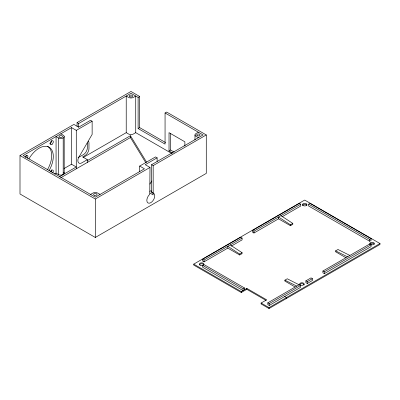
<?xml version="1.0" encoding="UTF-8"?>
<svg xmlns="http://www.w3.org/2000/svg" width="400" height="400" viewBox="0 0 400 400"><rect width="100%" height="100%" fill="white"/><g stroke="black" fill="none" stroke-linecap="round" stroke-linejoin="round"><path stroke-width="0.6" d="M139.695 171.65L139.695 166.065L155.535 156.91L157.12 157.825L145.24 164.695L150 167.44L149.765 194.275A5.605 3.235 -60 0 0 147.2 202.11A5.605 3.235 -60 0 0 153.065 200.54A5.605 3.235 -60 0 0 153.595 193.245L151.585 192.2L151.585 164.695L203.11 134.945L165.06 112.98L165.06 144.1L138.11 128.54L138.11 97.42L130.975 93.3L78.66 123.505L77.075 122.59L77.075 126.335M157.12 161.525L157.12 157.825M149.855 184.08L151.835 180.96M165.06 112.98L166.645 112.065L206.28 134.945L206.28 173.39L95.305 237.46L20 193.985L20 155.54L73.9 124.42L78.66 127.165L90.55 120.3L92.135 121.215L92.135 134.415L79.96 155.33A5.605 3.235 -60 0 0 78.035 161.805A5.605 3.235 -60 0 0 82.215 162.615L87.375 159.66L87.375 162.405M77.075 122.59L130.975 91.47L139.695 96.505L139.695 127.625L165.565 142.56M92.135 121.215L76.28 130.37L71.525 127.625L23.17 155.54L95.305 197.185L144.45 168.81L139.695 166.065M138.11 97.42L139.695 96.505M54.48 174.075L56.065 173.16L58.445 174.535A3.365 1.94 0 0 0 62.87 174.7A3.365 1.94 0 0 0 63.735 172.19M64.035 168.56L71.525 164.235L76.28 166.98L59.235 176.82M83.16 157.52L126.22 132.66L128.595 134.03A3.365 1.94 0 0 0 133.355 134.03L135.73 132.66L171.9 153.54M138.11 128.54L139.695 127.625M87.375 160.575L130.43 135.72L146.63 162.235M60.835 177.73L130.43 137.55L130.43 135.72M90.55 194.44L92.925 193.065A3.365 1.94 0 0 1 97.68 193.065L100.06 194.44M198.35 132.2L195.975 133.575A3.365 1.94 0 0 0 195.975 136.32L198.35 137.69M184.875 146.08L184.875 141.81L169.025 132.66L169.025 150.965L170.61 150.05L174.31 152.185M20 155.54L95.305 199.015L150 167.44M151.585 164.695L153.17 165.61L206.28 134.945M149.84 191.33L150.79 190.78L151.85 191.39M193.72 264.14L304.695 200.07L380 243.545L380 244.46L269.025 308.53L261.1 303.955L261.1 303.04L266.645 299.835L246.83 288.395L241.28 291.6L193.72 264.14L193.72 265.055L241.28 292.515L246.83 289.31L266.11 300.44M230.185 244.92L242.075 252.7L242.075 253.615L239.695 254.985L227.805 248.12L204.025 261.85L202.64 261.05L202.64 259.22L240.685 237.25L242.075 238.055L242.075 239.885L231.265 246.125M280.915 215.63L292.805 223.41L292.805 224.325L290.43 225.695L278.535 218.83L253.965 233.02L252.575 232.22L252.575 230.385L299.345 203.385L300.73 204.185L300.73 206.02L281.985 216.84M202.64 259.22L204.025 260.02L242.075 238.055M252.575 230.385L253.965 231.19L300.73 204.185M202.64 265.395L243.065 288.735L243.065 290.57L202.64 267.23L202.64 265.395L204.025 264.595L244.45 287.935L244.45 289.765M308.66 204.185L310.045 203.385L371.08 238.625L371.08 240.455L369.695 241.255L308.66 206.02L308.66 204.185L369.695 239.425L371.08 238.625M239.695 254.985L239.695 254.07L242.075 252.7M290.43 225.695L290.43 224.78L292.805 223.41M243.065 288.735L244.45 287.935M295.15 287L284.88 281.07L284.88 280.155L287.255 278.785L300.535 285.535L300.535 287.365L269.225 305.44L267.835 304.64L267.835 302.81L299.145 284.735M345.88 257.71L335.61 251.78L335.61 250.865L337.99 249.495L349.88 255.445M305.885 280.845L311.035 277.87L312.425 278.67L312.425 280.5L307.27 283.475L305.885 282.675L305.885 280.845L307.27 281.645L312.425 278.67M324.515 273.75L322.925 272.835L322.925 271.005L369.695 244L371.08 244.805L371.08 246.635L324.315 273.635L324.315 271.805L371.08 244.805M267.835 302.81L269.225 303.61L300.535 285.535M261.1 303.04L269.025 307.615L380 243.545M78.03 157.72L83.415 154.625A5.605 3.235 -60 0 0 87.375 147.76L87.375 142.88M151.585 192.2L152.01 192.33A5.605 3.235 -60 0 1 153.17 194.9L150 193.065M335.61 250.865L347.5 256.815M284.88 280.155L296.77 286.105M169.025 150.965L172.72 153.1M322.925 271.005L324.315 271.805M60.825 133.8L63.2 135.175A3.365 1.94 0 0 1 63.2 137.92L63.2 174.535M63.2 137.92A3.365 1.94 0 0 1 58.445 137.92L56.065 136.55L56.065 173.16M87.375 159.66L82.62 156.915L85 155.54A5.605 3.235 -60 0 0 88.965 148.675L88.965 143.185A5.605 3.235 -60 0 0 88.43 141.2M284.68 296.52L286.465 297.545L286.465 298.465M290.43 224.78L278.535 217L278.535 218.83M239.695 254.07L227.805 246.29L227.805 248.12M130.43 137.55L145.655 162.475M369.695 239.425L369.695 241.255M307.27 281.645L307.27 283.475M269.225 303.61L269.225 305.44M269.025 307.615L269.025 308.53M253.965 231.19L253.965 233.02M246.83 288.395L246.83 289.31M241.28 291.6L241.28 292.515M204.025 260.02L204.025 261.85M194.99 134.945L194.99 139.91M170.61 133.575L170.61 150.05M153.17 165.61L153.17 193.115M135.73 132.66L135.73 96.045L133.355 97.42A3.365 1.94 0 0 1 128.595 97.42L126.22 96.045L126.22 132.66M95.305 199.015L95.305 237.46M78.66 123.505L78.66 127.25M76.28 130.37L76.28 168.81M71.525 127.625L71.525 164.235M64.185 136.55L64.185 173.16M58.445 137.92L58.445 174.535M199.405 265.055A2.24 1.295 0 0 1 201.32 263.775A2.24 1.295 0 0 1 203.795 264.68M302.465 205.435A2.24 1.295 0 0 1 304.695 204.265A2.24 1.295 0 0 1 306.925 205.435M369.84 244.585A2.24 1.295 0 0 1 371.745 243.18A2.24 1.295 0 0 1 374.27 244.21M299.755 284.625A2.24 1.295 0 0 1 302.215 283.68A2.24 1.295 0 0 1 304.165 284.96M51.675 140.555A2.24 1.295 -60 0 1 49.81 143.785M26.335 155.365A2.24 1.295 -60 0 1 25.635 157.47M47.53 146.305A20.18 11.65 -60 0 1 47.53 169.605M28.935 158.87A20.18 11.65 -60 0 1 49.115 147.22A20.18 11.65 -60 0 1 49.115 170.52M25.115 156.915A2.24 1.295 -60 0 1 27.46 155.43A2.24 1.295 -60 0 1 27.345 158.205M50.585 171.37A2.24 1.295 -60 0 1 52.935 170.145A2.24 1.295 -60 0 1 52.59 173.03M51.675 169.845A2.24 1.295 -60 0 1 51 172.115M200.525 265.26A2.24 1.295 0 0 0 203.89 264.14A2.24 1.295 0 0 0 200.525 263.02A2.24 1.295 0 0 0 200.525 265.26M303.575 205.765A2.24 1.295 0 0 0 306.94 204.645A2.24 1.295 0 0 0 303.575 203.525A2.24 1.295 0 0 0 303.575 205.765M370.95 244.665A2.24 1.295 0 0 0 374.315 243.545A2.24 1.295 0 0 0 370.95 242.425A2.24 1.295 0 0 0 370.95 244.665M300.8 285.17A2.24 1.295 0 0 0 304.165 284.045A2.24 1.295 0 0 0 300.8 282.925A2.24 1.295 0 0 0 300.8 285.17M52.115 144.255A2.24 1.295 -60 0 0 52.83 140.785A2.24 1.295 -60 0 0 50.175 143.135A2.24 1.295 -60 0 0 52.115 144.255M94.325 195.23A1.68 0.97 0 0 0 96.98 194.535A1.68 0.97 0 0 0 94.61 193.555A1.68 0.97 0 0 0 94.325 195.23M197.375 135.735A1.68 0.97 0 0 0 200.025 135.04A1.68 0.97 0 0 0 197.66 134.06A1.68 0.97 0 0 0 197.375 135.735M129.995 96.835A1.68 0.97 0 0 0 132.65 96.14A1.68 0.97 0 0 0 130.28 95.16A1.68 0.97 0 0 0 129.995 96.835M59.98 137.39A1.68 0.97 0 0 0 62.505 136.55A1.68 0.97 0 0 0 59.98 135.705A1.68 0.97 0 0 0 59.98 137.39"/></g></svg>
